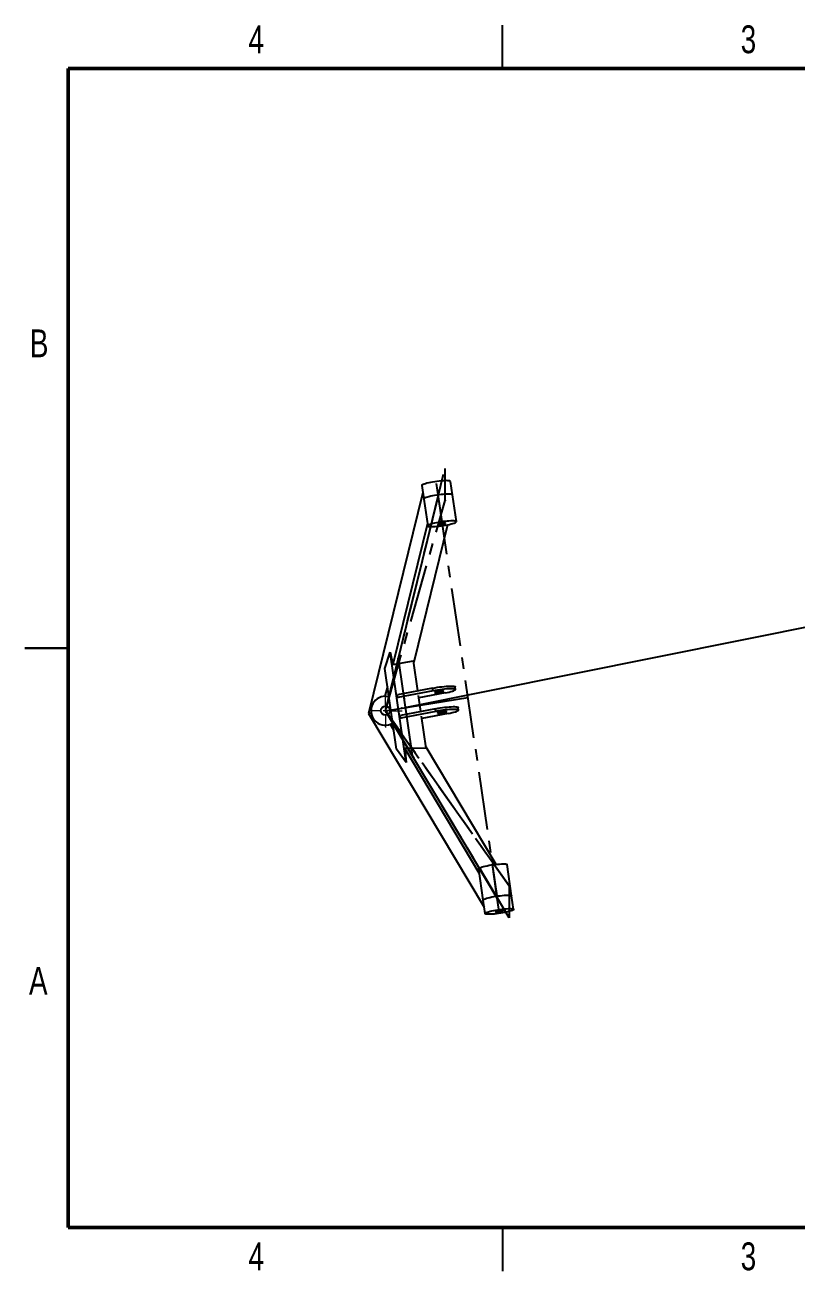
# Model space of a CAD drawing. Header units: millimetres. Extents: x 3 to 429, y 3 to 276.
# Drawn here: x 3.2 to 172.3, y 3.2 to 276.3 of the extents above; entities that cross this region are included whole.
import ezdxf

# ---------------------------------------------------------------- set-up
doc = ezdxf.new("R2010")
doc.units = ezdxf.units.MM
doc.header["$PDSIZE"] = -1
doc.linetypes.add('CENTERX2', pattern=[20.32, 12.7, -2.54, 2.54, -2.54])
doc.styles.add('SLDTEXTSTYLE0', font='TXT', dxfattribs={"width": 0.75})

# ---------------------------------------------------------------- blocks, each defined once
blk = doc.blocks.new('SW_CENTERMARKSYMBOL_0')
at = {"color": 0, "linetype": 'Continuous', "lineweight": 18}
for p, q in [((0, 1.016), (0, 3.683)), ((-1.016, 0), (-3.683, 0)), ((0, 0), (-0.508, 0)), ((0, 0), (0, 0.508)), ((0, 0), (0, -0.508)), ((0, 0), (0.508, 0)), ((1.016, 0), (3.683, 0)), ((0, -1.016), (0, -3.683))]:
    blk.add_line(p, q, dxfattribs=at)

msp = doc.modelspace()

# ---------------------------------------------------------------- linework, layer by layer
at = {"color": 7, "linetype": 'Continuous', "lineweight": 25}
for p, q in [((107.95, 266.7), (107.95, 276.23)), ((90.22, 175.3), (90.66, 172.36)), ((96.94, 173.29), (96.5, 176.23)), ((90.44, 173.79), (78.51, 125.35)), ((90.66, 172.36), (91.53, 166.48)), ((97.81, 167.4), (96.94, 173.29)), ((91.45, 166.97), (83.85, 136.08)), ((95.88, 166.72), (88.46, 136.58)), ((3.17, 139.7), (12.7, 139.7)), ((12.7, 139.7), (3.17, 139.7)), ((82.1, 135.24), (83.3, 138.83)), ((86.77, 114.62), (83.3, 138.83)), ((83.3, 138.83), (83.85, 136.08)), ((83.85, 136.08), (88.41, 136.92)), ((89.36, 130.31), (88.41, 136.92)), ((84.64, 117.52), (82.1, 135.24)), ((82.67, 131.3), (82.14, 129.15)), ((97.62, 130.63), (97.53, 131.22)), ((92.6, 130.93), (84.91, 129.46)), ((84.99, 128.87), (84.91, 129.46)), ((92.68, 130.34), (84.99, 128.87)), ((85.11, 128.85), (84.99, 128.87)), ((90.01, 125.79), (89.51, 129.29)), ((95.34, 129.88), (89.58, 128.78)), ((92.68, 130.34), (92.6, 130.93)), ((93.25, 126.41), (85.55, 124.94)), ((93.33, 125.82), (85.64, 124.35)), ((93.33, 125.82), (93.25, 126.41)), ((98.26, 126.11), (98.18, 126.7)), ((78.51, 125.35), (79.12, 125.52)), ((78.51, 125.35), (103.88, 82.89)), ((83.32, 122.99), (84.03, 121.79)), ((85.64, 124.35), (85.55, 124.94)), ((85.76, 124.33), (85.64, 124.35)), ((91.16, 117.73), (90.16, 124.77)), ((95.99, 125.36), (90.23, 124.26)), ((86.77, 114.62), (84.64, 117.52)), ((91.16, 117.73), (86.49, 117.69)), ((86.49, 117.69), (102.76, 90.44)), ((86.49, 117.69), (86.77, 114.62)), ((91.12, 118.05), (106.49, 92.31)), ((102.63, 91.32), (103.64, 84.46)), ((109.93, 85.39), (108.91, 92.25)), ((110.36, 82.45), (109.93, 85.39)), ((103.64, 84.46), (104.08, 81.52)), ((107.95, 12.7), (107.95, 3.17))]:
    msp.add_line(p, q, dxfattribs=at)
at = {"color": 7, "linetype": 'Continuous', "lineweight": 50}
for p, q in [((12.7, 12.7), (12.7, 266.7)), ((12.7, 266.7), (419.1, 266.7)), ((419.1, 12.7), (12.7, 12.7))]:
    msp.add_line(p, q, dxfattribs=at)
at = {"color": 7, "linetype": 'CENTERX2'}
for p, q in [((82.26, 125.98), (95.33, 179.07)), ((82.26, 125.98), (95.33, 172.07)), ((82.26, 125.98), (95.33, 172.07)), ((93.8, 172.82), (106.78, 84.92)), ((109.36, 87.61), (82.26, 125.98)), ((82.26, 125.98), (109.36, 87.61)), ((109.36, 80.61), (82.26, 125.98))]:
    msp.add_line(p, q, dxfattribs=at)
at = {"color": 7, "linetype": 'Continuous'}
for p, q in [((95.33, 172.07), (95.33, 179.07)), ((93.36, 175.76), (93.8, 172.82)), ((82.26, 125.98), (93.8, 172.82)), ((93.8, 172.82), (94.67, 166.94)), ((86.61, 126.68), (190.23, 147.46)), ((85.07, 137.39), (88.11, 116.18)), ((82.26, 125.98), (100.29, 128.87)), ((106.78, 84.92), (82.26, 125.98)), ((106.78, 84.92), (105.77, 91.79)), ((109.36, 87.61), (109.36, 80.61)), ((107.22, 81.98), (106.78, 84.92))]:
    msp.add_line(p, q, dxfattribs=at)
at = {"color": 7, "linetype": 'Continuous', "lineweight": 25, "flags": 128}
for points in [[(96.5, 176.23), (96.46, 176.28), (96.35, 176.33), (96.17, 176.36), (95.92, 176.38), (95.62, 176.39), (95.27, 176.38), (94.88, 176.36), (94.45, 176.33), (94, 176.28), (93.53, 176.22), (93.07, 176.15), (92.6, 176.07), (92.16, 175.99), (91.74, 175.9), (91.36, 175.8), (91.02, 175.71), (90.73, 175.62), (90.51, 175.53), (90.34, 175.44), (90.25, 175.37), (90.22, 175.3), (90.22, 175.3)], [(96.94, 173.29), (96.89, 173.34), (96.78, 173.39), (96.6, 173.42), (96.36, 173.44), (96.06, 173.45), (95.71, 173.44), (95.31, 173.42), (94.89, 173.38), (94.44, 173.34), (93.97, 173.28), (93.5, 173.21), (93.04, 173.13), (92.59, 173.05), (92.17, 172.96), (91.79, 172.86), (91.45, 172.77), (91.17, 172.68), (90.94, 172.59), (90.78, 172.5), (90.68, 172.43), (90.66, 172.36), (90.66, 172.36)], [(96.94, 173.29), (96.89, 173.34), (96.78, 173.39), (96.6, 173.42), (96.36, 173.44), (96.06, 173.45), (95.71, 173.44), (95.31, 173.42), (94.89, 173.38), (94.44, 173.34), (93.97, 173.28), (93.5, 173.21), (93.04, 173.13), (92.59, 173.05), (92.17, 172.96), (91.79, 172.86), (91.45, 172.77), (91.17, 172.68), (90.94, 172.59), (90.78, 172.5), (90.68, 172.43), (90.66, 172.36), (90.66, 172.36)], [(91.53, 166.48), (91.57, 166.42), (91.68, 166.37), (91.86, 166.34), (92.11, 166.32), (92.41, 166.31), (92.76, 166.32), (93.15, 166.34), (93.58, 166.38), (94.03, 166.43), (94.49, 166.49), (94.96, 166.55), (95.43, 166.63), (95.87, 166.72), (96.29, 166.81), (96.67, 166.9), (97.01, 166.99), (97.3, 167.09), (97.52, 167.18), (97.69, 167.26), (97.78, 167.34), (97.81, 167.4), (97.76, 167.46), (97.65, 167.51), (97.47, 167.54), (97.23, 167.56), (96.93, 167.57), (96.58, 167.56), (96.18, 167.54), (95.76, 167.5), (95.3, 167.46), (94.84, 167.4), (94.37, 167.33), (93.91, 167.25), (93.46, 167.16), (93.04, 167.07), (92.66, 166.98), (92.32, 166.89), (92.04, 166.79), (91.81, 166.71), (91.65, 166.62), (91.55, 166.54), (91.53, 166.48)], [(93.87, 166.82), (93.91, 166.8), (94.02, 166.78), (94.18, 166.78), (94.39, 166.8), (94.62, 166.83), (94.86, 166.86), (95.08, 166.91), (95.26, 166.95), (95.39, 167), (95.45, 167.04), (95.45, 167.07), (95.37, 167.09), (95.24, 167.1), (95.05, 167.09), (94.83, 167.07), (94.59, 167.04), (94.36, 167), (94.16, 166.95), (94, 166.9), (93.91, 166.86), (93.87, 166.82)], [(92.6, 130.93), (93.09, 131.02), (93.6, 131.1), (94.11, 131.17), (94.62, 131.24), (95.12, 131.29), (95.59, 131.33), (96.03, 131.36), (96.43, 131.38), (96.77, 131.38), (97.06, 131.36), (97.28, 131.34), (97.43, 131.3), (97.52, 131.25), (97.53, 131.22)], [(82.26, 129.15), (82.73, 129.12), (82.99, 129.07)], [(95.34, 129.88), (95.8, 129.97), (96.23, 130.07), (96.61, 130.16), (96.94, 130.26), (97.21, 130.35), (97.41, 130.44), (97.55, 130.52), (97.61, 130.59), (97.6, 130.66), (97.52, 130.71), (97.36, 130.75), (97.14, 130.77), (96.85, 130.79), (96.51, 130.79), (96.11, 130.77), (95.68, 130.74), (95.2, 130.7), (94.71, 130.65), (94.2, 130.58), (93.68, 130.51), (93.18, 130.43), (92.68, 130.34)], [(93.02, 129.97), (93.06, 129.94), (93.17, 129.92), (93.35, 129.92), (93.57, 129.94), (93.83, 129.96), (94.1, 130), (94.36, 130.04), (94.6, 130.09), (94.79, 130.14), (94.93, 130.19), (94.99, 130.23), (94.99, 130.27), (94.91, 130.29), (94.77, 130.3), (94.57, 130.29), (94.33, 130.27), (94.06, 130.24), (93.79, 130.2), (93.54, 130.15), (93.32, 130.1), (93.16, 130.05), (93.05, 130.01), (93.02, 129.97)], [(93.25, 126.41), (93.74, 126.5), (94.25, 126.58), (94.76, 126.65), (95.27, 126.72), (95.77, 126.77), (96.24, 126.81), (96.68, 126.84), (97.07, 126.86), (97.42, 126.86), (97.7, 126.84), (97.93, 126.82), (98.08, 126.78), (98.17, 126.73), (98.18, 126.7)], [(95.99, 125.36), (96.45, 125.45), (96.88, 125.55), (97.26, 125.65), (97.59, 125.74), (97.86, 125.83), (98.06, 125.92), (98.2, 126), (98.26, 126.08), (98.25, 126.14), (98.17, 126.19), (98.01, 126.23), (97.79, 126.26), (97.5, 126.27), (97.16, 126.27), (96.76, 126.25), (96.32, 126.22), (95.85, 126.18), (95.36, 126.13), (94.85, 126.07), (94.33, 125.99), (93.82, 125.91), (93.33, 125.82)], [(93.67, 125.45), (93.71, 125.42), (93.82, 125.41), (94, 125.4), (94.22, 125.42), (94.48, 125.44), (94.74, 125.48), (95.01, 125.52), (95.24, 125.57), (95.44, 125.62), (95.57, 125.67), (95.64, 125.71), (95.64, 125.75), (95.56, 125.77), (95.42, 125.78), (95.22, 125.77), (94.97, 125.75), (94.71, 125.72), (94.44, 125.68), (94.19, 125.63), (93.97, 125.58), (93.81, 125.53), (93.7, 125.49), (93.67, 125.45)], [(102.63, 91.32), (102.66, 91.39), (102.75, 91.47), (102.91, 91.55), (103.14, 91.64), (103.43, 91.73), (103.76, 91.83), (104.15, 91.92), (104.57, 92.01), (105.01, 92.09), (105.47, 92.17), (105.94, 92.24), (106.41, 92.3), (106.86, 92.35), (107.29, 92.38), (107.68, 92.4), (108.03, 92.41), (108.33, 92.41), (108.57, 92.39), (108.75, 92.35), (108.87, 92.31), (108.91, 92.25), (108.91, 92.25)], [(103.64, 84.46), (103.67, 84.53), (103.76, 84.6), (103.93, 84.69), (104.15, 84.78), (104.44, 84.87), (104.78, 84.96), (105.16, 85.06), (105.58, 85.15), (106.02, 85.23), (106.49, 85.31), (106.96, 85.38), (107.42, 85.44), (107.87, 85.49), (108.3, 85.52), (108.69, 85.54), (109.04, 85.55), (109.34, 85.54), (109.59, 85.52), (109.77, 85.49), (109.88, 85.45), (109.93, 85.39), (109.93, 85.39)], [(103.64, 84.46), (103.67, 84.53), (103.76, 84.6), (103.93, 84.69), (104.15, 84.78), (104.44, 84.87), (104.78, 84.96), (105.16, 85.06), (105.58, 85.15), (106.02, 85.23), (106.49, 85.31), (106.96, 85.38), (107.42, 85.44), (107.87, 85.49), (108.3, 85.52), (108.69, 85.54), (109.04, 85.55), (109.34, 85.54), (109.59, 85.52), (109.77, 85.49), (109.88, 85.45), (109.93, 85.39), (109.93, 85.39)], [(110.36, 82.45), (110.33, 82.38), (110.24, 82.3), (110.08, 82.22), (109.85, 82.13), (109.56, 82.04), (109.23, 81.94), (108.84, 81.85), (108.42, 81.76), (107.98, 81.67), (107.52, 81.6), (107.05, 81.53), (106.58, 81.47), (106.13, 81.42), (105.7, 81.39), (105.31, 81.36), (104.96, 81.36), (104.66, 81.36), (104.42, 81.38), (104.24, 81.41), (104.12, 81.46), (104.08, 81.52), (104.1, 81.59), (104.2, 81.66), (104.36, 81.75), (104.59, 81.84), (104.87, 81.93), (105.21, 82.02), (105.59, 82.12), (106.01, 82.21), (106.46, 82.29), (106.92, 82.37), (107.39, 82.44), (107.86, 82.5), (108.31, 82.55), (108.74, 82.58), (109.13, 82.6), (109.48, 82.61), (109.78, 82.6), (110.02, 82.58), (110.2, 82.55), (110.32, 82.5), (110.36, 82.45)], [(108.01, 82.1), (107.98, 82.06), (107.88, 82.02), (107.72, 81.97), (107.52, 81.93), (107.29, 81.89), (107.06, 81.85), (106.84, 81.83), (106.65, 81.82), (106.51, 81.83), (106.44, 81.85), (106.43, 81.88), (106.5, 81.92), (106.63, 81.97), (106.81, 82.02), (107.03, 82.06), (107.26, 82.1), (107.49, 82.12), (107.7, 82.14), (107.86, 82.14), (107.97, 82.13), (108.01, 82.1)]]:
    msp.add_lwpolyline(points, dxfattribs=at)
at = {"color": 7, "linetype": 'Continuous', "lineweight": 25}
msp.add_circle((82.26, 125.98), 1, dxfattribs=at)
msp.add_arc((82.26, 125.98), 3.17, 90, 299.5685, dxfattribs=at)
at = {"color": 7, "linetype": 'Continuous'}
for p in [(93.8, 172.82), (93.8, 172.82), (95.33, 172.07), (85.07, 137.39), (84.57, 135.35), (86.32, 128.64), (85.87, 126.56), (86.61, 126.68), (86.89, 124.71), (87.16, 117.77), (88.11, 116.18), (106.78, 84.92), (106.78, 84.92)]:
    msp.add_point(p, dxfattribs=at)

# ---------------------------------------------------------------- block references
at = {"color": 7, "linetype": 'Continuous', "lineweight": 0}
msp.add_blockref('SW_CENTERMARKSYMBOL_0', (82.26, 125.98), dxfattribs=at)

# ---------------------------------------------------------------- texts
at = {"color": 7, "linetype": 'Continuous', "lineweight": 0, "char_height": 6.1, "attachment_point": 2, "style": 'SLDTEXTSTYLE0'}
for s, insert in [('4', (53.91, 276.16)), ('3', (161.86, 276.16)), ('B', (6.3, 209.53)), ('A', (6.11, 69.83)), ('4', (53.91, 9.46)), ('3', (161.86, 9.46))]:
    msp.add_mtext(s, dxfattribs=dict(at, insert=insert))

doc.saveas('drawing.dxf')
